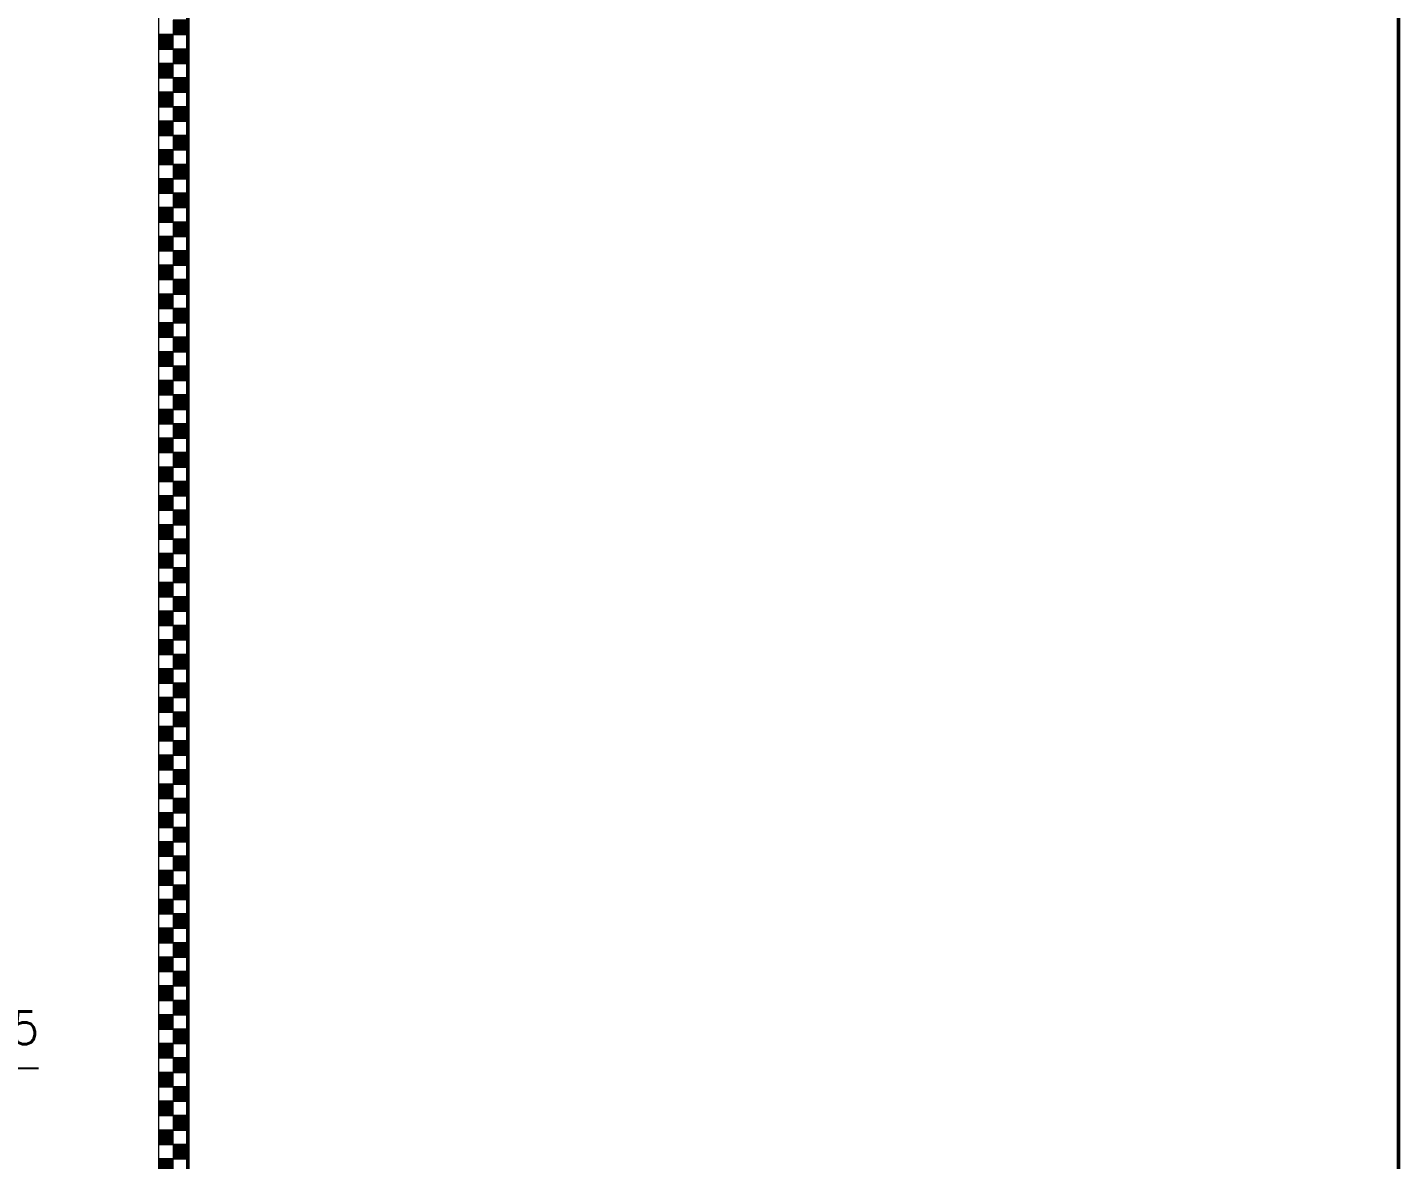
# Model space of a CAD drawing. Extents: x -200722 to 834823, y -494970 to 88783.
# Drawn here: x 514616 to 525079, y -149447 to -140806 of the extents above; entities that cross this region are included whole.
import ezdxf

# ---------------------------------------------------------------- set-up
doc = ezdxf.new("R2010")
doc.units = 0
doc.header["$LTSCALE"] = 100
doc.header["$MEASUREMENT"] = 0
doc.header["$PDMODE"] = 34
doc.layers.get('0').update_dxf_attribs({"linetype": 'CONTINUOUS'})
doc.layers.get('DEFPOINTS').update_dxf_attribs({"linetype": 'CONTINUOUS'})
doc.layers.add('9_TITLE TEXT', color=7, linetype='CONTINUOUS', lineweight=20)
doc.layers.add('BEAM', color=4, linetype='CONTINUOUS')
doc.styles.add('ROMANS', font='romans.shx')
doc.styles.get("Standard").update_dxf_attribs({"font": 'simplex.shx'})
doc.dimstyles.new('STANDARD$0', dxfattribs={"dimtxt": 2.5, "dimasz": 2.5, "dimexe": 2, "dimexo": 0.7, "dimgap": 0.9, "dimtad": 1, "dimdec": 0, "dimdsep": 46, "dimtxsty": 'ROMANS', "dimcen": 0.09, "dimclrd": 4, "dimclre": 4, "dimclrt": 3, "dimadec": 0, "dimazin": 0, "dimtfac": 1, "dimtdec": 0, "dimtmove": 0, "dimatfit": 3, "dimfxl": 1, "dimtolj": 1, "dimtzin": 0, "dimarcsym": 0})

# ---------------------------------------------------------------- blocks, each defined once
blk = doc.blocks.new('TITLE CHAIN')
at = {"layer": '9_TITLE TEXT'}
h = blk.add_hatch(color=256, dxfattribs=at)
h.dxf.hatch_style = 1
h.paths.add_polyline_path([(1, -200.625), (2, -200.625), (2, -199.625), (1, -199.625)])
h = blk.add_hatch(color=256, dxfattribs=at)
h.dxf.hatch_style = 1
h.paths.add_polyline_path([(0, -201.625), (1, -201.625), (1, -200.625), (0, -200.625)])
h = blk.add_hatch(color=256, dxfattribs=at)
h.dxf.hatch_style = 1
h.paths.add_polyline_path([(1, -202.625), (2, -202.625), (2, -201.625), (1, -201.625)])
h = blk.add_hatch(color=256, dxfattribs=at)
h.dxf.hatch_style = 1
h.paths.add_polyline_path([(0, -203.625), (1, -203.625), (1, -202.625), (0, -202.625)])
h = blk.add_hatch(color=256, dxfattribs=at)
h.dxf.hatch_style = 1
h.paths.add_polyline_path([(1, -204.625), (2, -204.625), (2, -203.625), (1, -203.625)])
h = blk.add_hatch(color=256, dxfattribs=at)
h.dxf.hatch_style = 1
h.paths.add_polyline_path([(0, -205.625), (1, -205.625), (1, -204.625), (0, -204.625)])
h = blk.add_hatch(color=256, dxfattribs=at)
h.dxf.hatch_style = 1
h.paths.add_polyline_path([(1, -206.625), (2, -206.625), (2, -205.625), (1, -205.625)])
h = blk.add_hatch(color=256, dxfattribs=at)
h.dxf.hatch_style = 1
h.paths.add_polyline_path([(0, -207.625), (1, -207.625), (1, -206.625), (0, -206.625)])
h = blk.add_hatch(color=256, dxfattribs=at)
h.dxf.hatch_style = 1
h.paths.add_polyline_path([(1, -208.625), (2, -208.625), (2, -207.625), (1, -207.625)])
h = blk.add_hatch(color=256, dxfattribs=at)
h.dxf.hatch_style = 1
h.paths.add_polyline_path([(0, -209.625), (1, -209.625), (1, -208.625), (0, -208.625)])
h = blk.add_hatch(color=256, dxfattribs=at)
h.dxf.hatch_style = 1
h.paths.add_polyline_path([(1, -210.625), (2, -210.625), (2, -209.625), (1, -209.625)])
h = blk.add_hatch(color=256, dxfattribs=at)
h.dxf.hatch_style = 1
h.paths.add_polyline_path([(0, -211.625), (1, -211.625), (1, -210.625), (0, -210.625)])
h = blk.add_hatch(color=256, dxfattribs=at)
h.dxf.hatch_style = 1
h.paths.add_polyline_path([(1, -212.625), (2, -212.625), (2, -211.625), (1, -211.625)])
h = blk.add_hatch(color=256, dxfattribs=at)
h.dxf.hatch_style = 1
h.paths.add_polyline_path([(0, -213.625), (1, -213.625), (1, -212.625), (0, -212.625)])
h = blk.add_hatch(color=256, dxfattribs=at)
h.dxf.hatch_style = 1
h.paths.add_polyline_path([(1, -214.625), (2, -214.625), (2, -213.625), (1, -213.625)])
h = blk.add_hatch(color=256, dxfattribs=at)
h.dxf.hatch_style = 1
h.paths.add_polyline_path([(0, -215.625), (1, -215.625), (1, -214.625), (0, -214.625)])
h = blk.add_hatch(color=256, dxfattribs=at)
h.dxf.hatch_style = 1
h.paths.add_polyline_path([(1, -216.625), (2, -216.625), (2, -215.625), (1, -215.625)])
h = blk.add_hatch(color=256, dxfattribs=at)
h.dxf.hatch_style = 1
h.paths.add_polyline_path([(0, -217.625), (1, -217.625), (1, -216.625), (0, -216.625)])
h = blk.add_hatch(color=256, dxfattribs=at)
h.dxf.hatch_style = 1
h.paths.add_polyline_path([(1, -218.625), (2, -218.625), (2, -217.625), (1, -217.625)])
h = blk.add_hatch(color=256, dxfattribs=at)
h.dxf.hatch_style = 1
h.paths.add_polyline_path([(0, -219.625), (1, -219.625), (1, -218.625), (0, -218.625)])
h = blk.add_hatch(color=256, dxfattribs=at)
h.dxf.hatch_style = 1
h.paths.add_polyline_path([(1, -220.625), (2, -220.625), (2, -219.625), (1, -219.625)])
h = blk.add_hatch(color=256, dxfattribs=at)
h.dxf.hatch_style = 1
h.paths.add_polyline_path([(0, -221.625), (1, -221.625), (1, -220.625), (0, -220.625)])
h = blk.add_hatch(color=256, dxfattribs=at)
h.dxf.hatch_style = 1
h.paths.add_polyline_path([(1, -222.625), (2, -222.625), (2, -221.625), (1, -221.625)])
h = blk.add_hatch(color=256, dxfattribs=at)
h.dxf.hatch_style = 1
h.paths.add_polyline_path([(0, -223.625), (1, -223.625), (1, -222.625), (0, -222.625)])
h = blk.add_hatch(color=256, dxfattribs=at)
h.dxf.hatch_style = 1
h.paths.add_polyline_path([(1, -224.625), (2, -224.625), (2, -223.625), (1, -223.625)])
h = blk.add_hatch(color=256, dxfattribs=at)
h.dxf.hatch_style = 1
h.paths.add_polyline_path([(0, -225.625), (1, -225.625), (1, -224.625), (0, -224.625)])
h = blk.add_hatch(color=256, dxfattribs=at)
h.dxf.hatch_style = 1
h.paths.add_polyline_path([(1, -226.625), (2, -226.625), (2, -225.625), (1, -225.625)])
h = blk.add_hatch(color=256, dxfattribs=at)
h.dxf.hatch_style = 1
h.paths.add_polyline_path([(0, -227.625), (1, -227.625), (1, -226.625), (0, -226.625)])
h = blk.add_hatch(color=256, dxfattribs=at)
h.dxf.hatch_style = 1
h.paths.add_polyline_path([(1, -228.625), (2, -228.625), (2, -227.625), (1, -227.625)])
h = blk.add_hatch(color=256, dxfattribs=at)
h.dxf.hatch_style = 1
h.paths.add_polyline_path([(0, -229.625), (1, -229.625), (1, -228.625), (0, -228.625)])
h = blk.add_hatch(color=256, dxfattribs=at)
h.dxf.hatch_style = 1
h.paths.add_polyline_path([(1, -230.625), (2, -230.625), (2, -229.625), (1, -229.625)])
h = blk.add_hatch(color=256, dxfattribs=at)
h.dxf.hatch_style = 1
h.paths.add_polyline_path([(0, -231.625), (1, -231.625), (1, -230.625), (0, -230.625)])
h = blk.add_hatch(color=256, dxfattribs=at)
h.dxf.hatch_style = 1
h.paths.add_polyline_path([(1, -232.625), (2, -232.625), (2, -231.625), (1, -231.625)])
h = blk.add_hatch(color=256, dxfattribs=at)
h.dxf.hatch_style = 1
h.paths.add_polyline_path([(0, -233.625), (1, -233.625), (1, -232.625), (0, -232.625)])
h = blk.add_hatch(color=256, dxfattribs=at)
h.dxf.hatch_style = 1
h.paths.add_polyline_path([(1, -234.625), (2, -234.625), (2, -233.625), (1, -233.625)])
h = blk.add_hatch(color=256, dxfattribs=at)
h.dxf.hatch_style = 1
h.paths.add_polyline_path([(0, -235.625), (1, -235.625), (1, -234.625), (0, -234.625)])
h = blk.add_hatch(color=256, dxfattribs=at)
h.dxf.hatch_style = 1
h.paths.add_polyline_path([(1, -236.625), (2, -236.625), (2, -235.625), (1, -235.625)])
h = blk.add_hatch(color=256, dxfattribs=at)
h.dxf.hatch_style = 1
h.paths.add_polyline_path([(0, -237.625), (1, -237.625), (1, -236.625), (0, -236.625)])
h = blk.add_hatch(color=256, dxfattribs=at)
h.dxf.hatch_style = 1
h.paths.add_polyline_path([(1, -238.625), (2, -238.625), (2, -237.625), (1, -237.625)])
h = blk.add_hatch(color=256, dxfattribs=at)
h.dxf.hatch_style = 1
h.paths.add_polyline_path([(0, -239.625), (1, -239.625), (1, -238.625), (0, -238.625)])
h = blk.add_hatch(color=256, dxfattribs=at)
h.dxf.hatch_style = 1
h.paths.add_polyline_path([(1, -240.625), (2, -240.625), (2, -239.625), (1, -239.625)])
h = blk.add_hatch(color=256, dxfattribs=at)
h.dxf.hatch_style = 1
h.paths.add_polyline_path([(0, -241.625), (1, -241.625), (1, -240.625), (0, -240.625)])
h = blk.add_hatch(color=256, dxfattribs=at)
h.dxf.hatch_style = 1
h.paths.add_polyline_path([(1, -242.625), (2, -242.625), (2, -241.625), (1, -241.625)])
h = blk.add_hatch(color=256, dxfattribs=at)
h.dxf.hatch_style = 1
h.paths.add_polyline_path([(0, -243.625), (1, -243.625), (1, -242.625), (0, -242.625)])
h = blk.add_hatch(color=256, dxfattribs=at)
h.dxf.hatch_style = 1
h.paths.add_polyline_path([(1, -244.625), (2, -244.625), (2, -243.625), (1, -243.625)])
h = blk.add_hatch(color=256, dxfattribs=at)
h.dxf.hatch_style = 1
h.paths.add_polyline_path([(0, -245.625), (1, -245.625), (1, -244.625), (0, -244.625)])
h = blk.add_hatch(color=256, dxfattribs=at)
h.dxf.hatch_style = 1
h.paths.add_polyline_path([(1, -246.625), (2, -246.625), (2, -245.625), (1, -245.625)])
h = blk.add_hatch(color=256, dxfattribs=at)
h.dxf.hatch_style = 1
h.paths.add_polyline_path([(0, -247.625), (1, -247.625), (1, -246.625), (0, -246.625)])
h = blk.add_hatch(color=256, dxfattribs=at)
h.dxf.hatch_style = 1
h.paths.add_polyline_path([(1, -248.625), (2, -248.625), (2, -247.625), (1, -247.625)])
h = blk.add_hatch(color=256, dxfattribs=at)
h.dxf.hatch_style = 1
h.paths.add_polyline_path([(0, -249.625), (1, -249.625), (1, -248.625), (0, -248.625)])
h = blk.add_hatch(color=256, dxfattribs=at)
h.dxf.hatch_style = 1
h.paths.add_polyline_path([(1, -250.625), (2, -250.625), (2, -249.625), (1, -249.625)])
h = blk.add_hatch(color=256, dxfattribs=at)
h.dxf.hatch_style = 1
h.paths.add_polyline_path([(0, -251.625), (1, -251.625), (1, -250.625), (0, -250.625)])
h = blk.add_hatch(color=256, dxfattribs=at)
h.dxf.hatch_style = 1
h.paths.add_polyline_path([(1, -252.625), (2, -252.625), (2, -251.625), (1, -251.625)])
h = blk.add_hatch(color=256, dxfattribs=at)
h.dxf.hatch_style = 1
h.paths.add_polyline_path([(0, -253.625), (1, -253.625), (1, -252.625), (0, -252.625)])
h = blk.add_hatch(color=256, dxfattribs=at)
h.dxf.hatch_style = 1
h.paths.add_polyline_path([(1, -254.625), (2, -254.625), (2, -253.625), (1, -253.625)])
h = blk.add_hatch(color=256, dxfattribs=at)
h.dxf.hatch_style = 1
h.paths.add_polyline_path([(0, -255.625), (1, -255.625), (1, -254.625), (0, -254.625)])
h = blk.add_hatch(color=256, dxfattribs=at)
h.dxf.hatch_style = 1
h.paths.add_polyline_path([(1, -256.625), (2, -256.625), (2, -255.625), (1, -255.625)])
h = blk.add_hatch(color=256, dxfattribs=at)
h.dxf.hatch_style = 1
h.paths.add_polyline_path([(0, -257.625), (1, -257.625), (1, -256.625), (0, -256.625)])
h = blk.add_hatch(color=256, dxfattribs=at)
h.dxf.hatch_style = 1
h.paths.add_polyline_path([(1, -258.625), (2, -258.625), (2, -257.625), (1, -257.625)])
h = blk.add_hatch(color=256, dxfattribs=at)
h.dxf.hatch_style = 1
h.paths.add_polyline_path([(0, -259.625), (1, -259.625), (1, -258.625), (0, -258.625)])
h = blk.add_hatch(color=256, dxfattribs=at)
h.dxf.hatch_style = 1
h.paths.add_polyline_path([(1, -260.625), (2, -260.625), (2, -259.625), (1, -259.625)])
h = blk.add_hatch(color=256, dxfattribs=at)
h.dxf.hatch_style = 1
h.paths.add_polyline_path([(0, -261.625), (1, -261.625), (1, -260.625), (0, -260.625)])
h = blk.add_hatch(color=256, dxfattribs=at)
h.dxf.hatch_style = 1
h.paths.add_polyline_path([(1, -262.625), (2, -262.625), (2, -261.625), (1, -261.625)])
h = blk.add_hatch(color=256, dxfattribs=at)
h.dxf.hatch_style = 1
h.paths.add_polyline_path([(0, -263.625), (1, -263.625), (1, -262.625), (0, -262.625)])
h = blk.add_hatch(color=256, dxfattribs=at)
h.dxf.hatch_style = 1
h.paths.add_polyline_path([(1, -264.625), (2, -264.625), (2, -263.625), (1, -263.625)])
h = blk.add_hatch(color=256, dxfattribs=at)
h.dxf.hatch_style = 1
h.paths.add_polyline_path([(0, -265.625), (1, -265.625), (1, -264.625), (0, -264.625)])
h = blk.add_hatch(color=256, dxfattribs=at)
h.dxf.hatch_style = 1
h.paths.add_polyline_path([(1, -266.625), (2, -266.625), (2, -265.625), (1, -265.625)])
h = blk.add_hatch(color=256, dxfattribs=at)
h.dxf.hatch_style = 1
h.paths.add_polyline_path([(0, -267.625), (1, -267.625), (1, -266.625), (0, -266.625)])
h = blk.add_hatch(color=256, dxfattribs=at)
h.dxf.hatch_style = 1
h.paths.add_polyline_path([(1, -268.625), (2, -268.625), (2, -267.625), (1, -267.625)])
h = blk.add_hatch(color=256, dxfattribs=at)
h.dxf.hatch_style = 1
h.paths.add_polyline_path([(0, -269.625), (1, -269.625), (1, -268.625), (0, -268.625)])
h = blk.add_hatch(color=256, dxfattribs=at)
h.dxf.hatch_style = 1
h.paths.add_polyline_path([(1, -270.625), (2, -270.625), (2, -269.625), (1, -269.625)])
h = blk.add_hatch(color=256, dxfattribs=at)
h.dxf.hatch_style = 1
h.paths.add_polyline_path([(0, -271.625), (1, -271.625), (1, -270.625), (0, -270.625)])
h = blk.add_hatch(color=256, dxfattribs=at)
h.dxf.hatch_style = 1
h.paths.add_polyline_path([(1, -272.625), (2, -272.625), (2, -271.625), (1, -271.625)])
h = blk.add_hatch(color=256, dxfattribs=at)
h.dxf.hatch_style = 1
h.paths.add_polyline_path([(0, -273.625), (1, -273.625), (1, -272.625), (0, -272.625)])
h = blk.add_hatch(color=256, dxfattribs=at)
h.dxf.hatch_style = 1
h.paths.add_polyline_path([(1, -274.625), (2, -274.625), (2, -273.625), (1, -273.625)])
h = blk.add_hatch(color=256, dxfattribs=at)
h.dxf.hatch_style = 1
h.paths.add_polyline_path([(0, -275.625), (1, -275.625), (1, -274.625), (0, -274.625)])
h = blk.add_hatch(color=256, dxfattribs=at)
h.dxf.hatch_style = 1
h.paths.add_polyline_path([(1, -276.625), (2, -276.625), (2, -275.625), (1, -275.625)])
h = blk.add_hatch(color=256, dxfattribs=at)
h.dxf.hatch_style = 1
h.paths.add_polyline_path([(0, -277.625), (1, -277.625), (1, -276.625), (0, -276.625)])
h = blk.add_hatch(color=256, dxfattribs=at)
h.dxf.hatch_style = 1
h.paths.add_polyline_path([(1, -278.625), (2, -278.625), (2, -277.625), (1, -277.625)])
h = blk.add_hatch(color=256, dxfattribs=at)
h.dxf.hatch_style = 1
h.paths.add_polyline_path([(0, -279.625), (1, -279.625), (1, -278.625), (0, -278.625)])
for p, q in [((0, -584), (0, 0)), ((2, -584), (2, 0))]:
    blk.add_line(p, q, dxfattribs=at)
for points in [[(1, -200.625), (2, -200.625), (2, -199.625), (1, -199.625)], [(0, -201.625), (1, -201.625), (1, -200.625), (0, -200.625)], [(1, -202.625), (2, -202.625), (2, -201.625), (1, -201.625)], [(0, -203.625), (1, -203.625), (1, -202.625), (0, -202.625)], [(1, -204.625), (2, -204.625), (2, -203.625), (1, -203.625)], [(0, -205.625), (1, -205.625), (1, -204.625), (0, -204.625)], [(1, -206.625), (2, -206.625), (2, -205.625), (1, -205.625)], [(0, -207.625), (1, -207.625), (1, -206.625), (0, -206.625)], [(1, -208.625), (2, -208.625), (2, -207.625), (1, -207.625)], [(0, -209.625), (1, -209.625), (1, -208.625), (0, -208.625)], [(1, -210.625), (2, -210.625), (2, -209.625), (1, -209.625)], [(0, -211.625), (1, -211.625), (1, -210.625), (0, -210.625)], [(1, -212.625), (2, -212.625), (2, -211.625), (1, -211.625)], [(0, -213.625), (1, -213.625), (1, -212.625), (0, -212.625)], [(1, -214.625), (2, -214.625), (2, -213.625), (1, -213.625)], [(0, -215.625), (1, -215.625), (1, -214.625), (0, -214.625)], [(1, -216.625), (2, -216.625), (2, -215.625), (1, -215.625)], [(0, -217.625), (1, -217.625), (1, -216.625), (0, -216.625)], [(1, -218.625), (2, -218.625), (2, -217.625), (1, -217.625)], [(0, -219.625), (1, -219.625), (1, -218.625), (0, -218.625)], [(1, -220.625), (2, -220.625), (2, -219.625), (1, -219.625)], [(0, -221.625), (1, -221.625), (1, -220.625), (0, -220.625)], [(1, -222.625), (2, -222.625), (2, -221.625), (1, -221.625)], [(0, -223.625), (1, -223.625), (1, -222.625), (0, -222.625)], [(1, -224.625), (2, -224.625), (2, -223.625), (1, -223.625)], [(0, -225.625), (1, -225.625), (1, -224.625), (0, -224.625)], [(1, -226.625), (2, -226.625), (2, -225.625), (1, -225.625)], [(0, -227.625), (1, -227.625), (1, -226.625), (0, -226.625)], [(1, -228.625), (2, -228.625), (2, -227.625), (1, -227.625)], [(0, -229.625), (1, -229.625), (1, -228.625), (0, -228.625)], [(1, -230.625), (2, -230.625), (2, -229.625), (1, -229.625)], [(0, -231.625), (1, -231.625), (1, -230.625), (0, -230.625)], [(1, -232.625), (2, -232.625), (2, -231.625), (1, -231.625)], [(0, -233.625), (1, -233.625), (1, -232.625), (0, -232.625)], [(1, -234.625), (2, -234.625), (2, -233.625), (1, -233.625)], [(0, -235.625), (1, -235.625), (1, -234.625), (0, -234.625)], [(1, -236.625), (2, -236.625), (2, -235.625), (1, -235.625)], [(0, -237.625), (1, -237.625), (1, -236.625), (0, -236.625)], [(1, -238.625), (2, -238.625), (2, -237.625), (1, -237.625)], [(0, -239.625), (1, -239.625), (1, -238.625), (0, -238.625)], [(1, -240.625), (2, -240.625), (2, -239.625), (1, -239.625)], [(0, -241.625), (1, -241.625), (1, -240.625), (0, -240.625)], [(1, -242.625), (2, -242.625), (2, -241.625), (1, -241.625)], [(0, -243.625), (1, -243.625), (1, -242.625), (0, -242.625)], [(1, -244.625), (2, -244.625), (2, -243.625), (1, -243.625)], [(0, -245.625), (1, -245.625), (1, -244.625), (0, -244.625)], [(1, -246.625), (2, -246.625), (2, -245.625), (1, -245.625)], [(0, -247.625), (1, -247.625), (1, -246.625), (0, -246.625)], [(1, -248.625), (2, -248.625), (2, -247.625), (1, -247.625)], [(0, -249.625), (1, -249.625), (1, -248.625), (0, -248.625)], [(1, -250.625), (2, -250.625), (2, -249.625), (1, -249.625)], [(0, -251.625), (1, -251.625), (1, -250.625), (0, -250.625)], [(1, -252.625), (2, -252.625), (2, -251.625), (1, -251.625)], [(0, -253.625), (1, -253.625), (1, -252.625), (0, -252.625)], [(1, -254.625), (2, -254.625), (2, -253.625), (1, -253.625)], [(0, -255.625), (1, -255.625), (1, -254.625), (0, -254.625)], [(1, -256.625), (2, -256.625), (2, -255.625), (1, -255.625)], [(0, -257.625), (1, -257.625), (1, -256.625), (0, -256.625)], [(1, -258.625), (2, -258.625), (2, -257.625), (1, -257.625)], [(0, -259.625), (1, -259.625), (1, -258.625), (0, -258.625)], [(1, -260.625), (2, -260.625), (2, -259.625), (1, -259.625)], [(0, -261.625), (1, -261.625), (1, -260.625), (0, -260.625)], [(1, -262.625), (2, -262.625), (2, -261.625), (1, -261.625)], [(0, -263.625), (1, -263.625), (1, -262.625), (0, -262.625)], [(1, -264.625), (2, -264.625), (2, -263.625), (1, -263.625)], [(0, -265.625), (1, -265.625), (1, -264.625), (0, -264.625)], [(1, -266.625), (2, -266.625), (2, -265.625), (1, -265.625)], [(0, -267.625), (1, -267.625), (1, -266.625), (0, -266.625)], [(1, -268.625), (2, -268.625), (2, -267.625), (1, -267.625)], [(0, -269.625), (1, -269.625), (1, -268.625), (0, -268.625)], [(1, -270.625), (2, -270.625), (2, -269.625), (1, -269.625)], [(0, -271.625), (1, -271.625), (1, -270.625), (0, -270.625)], [(1, -272.625), (2, -272.625), (2, -271.625), (1, -271.625)], [(0, -273.625), (1, -273.625), (1, -272.625), (0, -272.625)], [(1, -274.625), (2, -274.625), (2, -273.625), (1, -273.625)], [(0, -275.625), (1, -275.625), (1, -274.625), (0, -274.625)], [(1, -276.625), (2, -276.625), (2, -275.625), (1, -275.625)], [(0, -277.625), (1, -277.625), (1, -276.625), (0, -276.625)], [(1, -278.625), (2, -278.625), (2, -277.625), (1, -277.625)], [(0, -279.625), (1, -279.625), (1, -278.625), (0, -278.625)]]:
    blk.add_lwpolyline(points, close=True, dxfattribs=at)
blk = doc.blocks.new('DOT')
at = {"color": 0, "linetype": 'ByBlock'}
blk.add_line((-0.5, 0), (-1, 0), dxfattribs=at)
at = {"color": 0, "linetype": 'ByBlock', "const_width": 0.5}
blk.add_lwpolyline([(-0.25, 0, 1), (0.25, 0, 1)], format="xyb", close=True, dxfattribs=at)
blk = doc.blocks.new('*D1292')
at = {"layer": 'BEAM', "color": 0, "lineweight": -2, "transparency": 16777216}
for p, q in [((514193, -148084), (514193, -148950)), ((514493, -148084), (514493, -148950)), ((514089, -148750), (513985, -148750)), ((514193, -148750), (514493, -148750)), ((514597, -148750), (514701, -148750))]:
    blk.add_line(p, q, dxfattribs=at)
at = {"layer": 'DEFPOINTS', "color": 0, "lineweight": -3, "transparency": 16777216}
for p in [(514193, -147884), (514493, -147884), (514493, -148750)]:
    blk.add_point(p, dxfattribs=at)
at = {"layer": 'BEAM', "color": 0, "lineweight": -2, "transparency": 16777216, "xscale": 104, "yscale": 104, "zscale": 104}
blk.add_blockref('DOT', (514193, -148750), dxfattribs=at)
at = {"layer": 'BEAM', "color": 0, "lineweight": -2, "transparency": 16777216, "xscale": 104, "yscale": 104, "zscale": 104, "rotation": 180}
blk.add_blockref('DOT', (514493, -148750), dxfattribs=at)
at = {"layer": 'BEAM', "color": 0, "transparency": 16777216, "insert": (514493, -148441), "char_height": 248, "attachment_point": 5}
blk.add_mtext('\\A1;{\\W1;75}', dxfattribs=at)
blk = doc.blocks.new('_DOT')
at = {"color": 0, "linetype": 'ByBlock'}
blk.add_line((-0.5, 0), (-1, 0), dxfattribs=at)
at = {"color": 0, "linetype": 'ByBlock', "const_width": 0.5}
blk.add_lwpolyline([(-0.25, 0, 1), (0.25, 0, 1)], format="xyb", close=True, dxfattribs=at)

msp = doc.modelspace()

# ---------------------------------------------------------------- linework, layer by layer
at = {"color": 18, "true_color": 0x000000}
msp.add_lwpolyline([(433669.4, -183032.7), (525079.4, -183032.7), (525079.4, -118792.7), (433669.4, -118792.7)], close=True, dxfattribs=at)
at = {"layer": '9_TITLE TEXT', "color": 18, "true_color": 0x000000}
msp.add_line((515619.4, -182331.4), (515619.4, -118792.7), dxfattribs=at)
at = {"layer": '9_TITLE TEXT', "color": 18, "lineweight": 50, "true_color": 0x000000}
msp.add_lwpolyline([(525079.4, -183032.7), (515839.4, -183032.7), (515839.4, -118792.7), (525079.4, -118792.6)], close=True, dxfattribs=at)
at = {"layer": '9_TITLE TEXT', "color": 18, "true_color": 0x000000}
msp.add_lwpolyline([(525079.4, -118792.7), (525079.4, -183032.7)], dxfattribs=at)

# ---------------------------------------------------------------- block references
at = {"color": 18, "true_color": 0x000000, "xscale": 110, "yscale": 110, "zscale": 110}
msp.add_blockref('TITLE CHAIN', (515619.4, -118792.7), dxfattribs=at)

# ---------------------------------------------------------------- dimensions: what is measured, and where the dimension line sits
at = {"layer": 'BEAM', "color": 18, "true_color": 0x000000}
dim = msp.add_linear_dim(base=(514493.5, -148750.2), p1=(514193.5, -147884.3), p2=(514493.5, -147884.3), text='{\\W1;75}', dimstyle='STANDARD$0', override={"dimscale": 8, "dimtxt": 31, "dimasz": 13, "dimexe": 25, "dimexo": 25, "dimgap": 7.5, "dimlfac": 0.25, "dimzin": 3, "dimtxsty": 'Standard', "dimblk": 'DOT', "dimcen": 3, "dimdle": 4, "dimclrd": 0, "dimclre": 0, "dimclrt": 0, "dimtmove": 2, "dimldrblk": 'DOT', "dimtzin": 3}, dxfattribs=at)
dim.commit()
dim.dimension.update_dxf_attribs({"geometry": '*D1292', "text_midpoint": (514493.5, -148441.2), "dimtype": 160})

doc.saveas('drawing.dxf')
